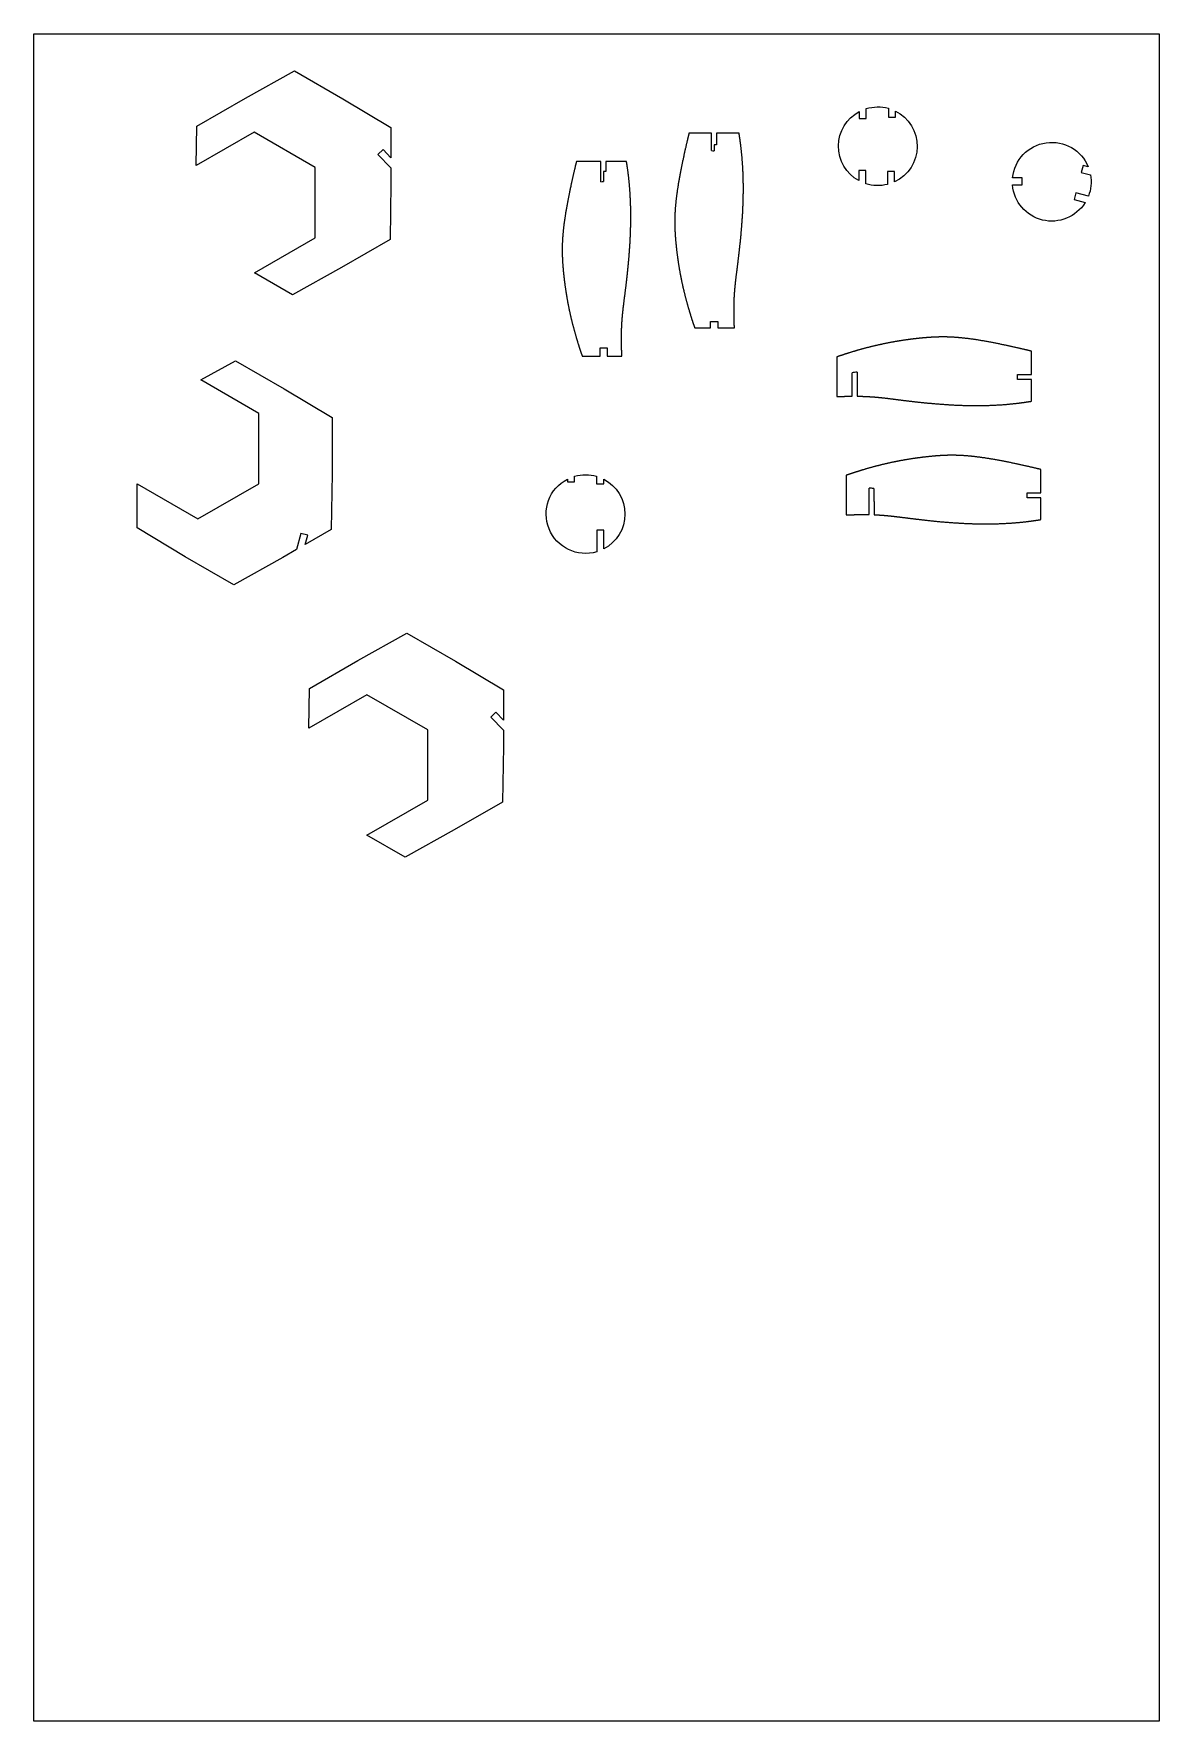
# Model space of a CAD drawing. Header units: inches. Extents: x -43 to -23, y -30 to 0.
import ezdxf

# ---------------------------------------------------------------- set-up
doc = ezdxf.new("R2010")
doc.units = ezdxf.units.IN
doc.layers.get('0').update_dxf_attribs({"linetype": 'CONTINUOUS'})

msp = doc.modelspace()

# ---------------------------------------------------------------- linework, layer by layer
for p, q in [((-30.942, -1.787), (-31.342, -1.787)), ((-30.942, -2.096), (-30.942, -1.787)), ((-30.453, -1.787), (-30.851, -1.787)), ((-30.851, -1.787), (-30.851, -1.99)), ((-30.851, -1.99), (-30.895, -1.99)), ((-30.895, -1.99), (-30.895, -2.102)), ((-32.908, -2.287), (-33.342, -2.287)), ((-32.908, -2.648), (-32.908, -2.287)), ((-32.453, -2.287), (-32.817, -2.287)), ((-32.817, -2.287), (-32.817, -2.466)), ((-32.817, -2.466), (-32.859, -2.466)), ((-32.859, -2.466), (-32.859, -2.644)), ((-31.239, -5.248), (-30.957, -5.248)), ((-30.957, -5.248), (-30.957, -5.136)), ((-30.957, -5.136), (-30.832, -5.136)), ((-30.832, -5.136), (-30.832, -5.248)), ((-30.832, -5.248), (-30.534, -5.248)), ((-32.921, -5.748), (-32.918, -5.601)), ((-32.918, -5.601), (-32.793, -5.604)), ((-32.793, -5.604), (-32.796, -5.748)), ((-25.255, -6.076), (-25.255, -5.661)), ((-33.239, -5.748), (-32.921, -5.748)), ((-32.796, -5.748), (-32.534, -5.748)), ((-28.716, -5.764), (-28.716, -6.469)), ((-28.444, -6.461), (-28.444, -6.043)), ((-28.354, -6.032), (-28.354, -6.461)), ((-25.503, -6.164), (-25.503, -6.076)), ((-25.503, -6.076), (-25.255, -6.076)), ((-25.255, -6.164), (-25.503, -6.164)), ((-25.255, -6.55), (-25.255, -6.164)), ((-25.087, -8.18), (-25.087, -7.765)), ((-28.548, -7.867), (-28.548, -8.572)), ((-28.142, -8.566), (-28.142, -8.095)), ((-28.057, -8.102), (-28.057, -8.335)), ((-28.057, -8.335), (-28.052, -8.335)), ((-28.052, -8.335), (-28.052, -8.568)), ((-25.334, -8.268), (-25.334, -8.18)), ((-25.334, -8.18), (-25.087, -8.18)), ((-25.087, -8.268), (-25.334, -8.268)), ((-25.087, -8.654), (-25.087, -8.268))]:
    msp.add_line(p, q)
for points in [[(-22.985, -0.018), (-22.985, -30.018), (-42.985, -30.018), (-42.985, -0.018)], [(-36.638, -2.222), (-36.779, -2.076), (-36.869, -2.163), (-36.638, -2.401), (-36.638, -2.68), (-36.653, -3.676), (-37.516, -4.173), (-38.385, -4.658), (-39.065, -4.266), (-37.985, -3.643), (-37.985, -2.393), (-39.068, -1.768), (-40.098, -2.362), (-40.087, -1.658), (-39.224, -1.16), (-38.355, -0.676), (-37.492, -1.173), (-36.638, -1.684)], [(-38.164, -9.099), (-38.117, -8.934), (-38.237, -8.9), (-38.319, -9.189), (-38.561, -9.328), (-39.431, -9.813), (-40.293, -9.315), (-41.147, -8.804), (-41.147, -8.02), (-40.068, -8.643), (-38.985, -8.018), (-38.985, -6.768), (-40.015, -6.173), (-39.4, -5.83), (-38.537, -6.328), (-37.683, -6.839), (-37.683, -7.835), (-37.698, -8.83)], [(-34.638, -12.222), (-34.775, -12.081), (-34.865, -12.168), (-34.638, -12.401), (-34.638, -12.68), (-34.653, -13.676), (-35.516, -14.173), (-36.385, -14.658), (-37.065, -14.266), (-35.985, -13.643), (-35.985, -12.393), (-37.068, -11.768), (-38.098, -12.362), (-38.087, -11.658), (-37.224, -11.16), (-36.355, -10.676), (-35.492, -11.173), (-34.638, -11.684)]]:
    msp.add_lwpolyline(points, close=True)
for points in [[(-28.201, -2.683), (-28.201, -2.451), (-28.326, -2.451), (-28.326, -2.629, -0.592597), (-28.317, -1.401), (-28.317, -1.526), (-28.192, -1.526), (-28.192, -1.349, -0.143275), (-27.799, -1.343), (-27.799, -1.502), (-27.674, -1.502), (-27.674, -1.391, -0.627078), (-27.687, -2.651), (-27.687, -2.468), (-27.812, -2.468), (-27.812, -2.696, -0.14175)], [(-24.5, -2.967), (-24.302, -3.02, -0.721649), (-25.593, -2.706), (-25.422, -2.706), (-25.422, -2.581), (-25.592, -2.581, -0.7843), (-24.246, -2.386), (-24.339, -2.362), (-24.371, -2.482), (-24.206, -2.527, -0.138901), (-24.244, -2.906), (-24.467, -2.846)], [(-32.855, -9.176), (-32.855, -8.841), (-32.98, -8.841), (-32.98, -9.227, -0.909139), (-33.503, -7.935), (-33.503, -7.983), (-33.374, -7.983), (-33.374, -7.884, -0.141426), (-32.985, -7.884), (-32.985, -8.018), (-32.856, -8.018), (-32.856, -7.936, -0.60551)]]:
    msp.add_lwpolyline(points, format="xyb", close=True)
for centre, start_param, end_param in [((-29.691, -1.475), 1.089876, 1.109451), ((-33.657, -1.975), 1.85135, 1.870178), ((-27.193, -6.664), 5.155887, 5.193309), ((-28.891, -8.768), 4.39899, 4.431835)]:
    msp.add_ellipse(centre, major_axis=(-2.705, 0), ratio=0.258819, start_param=start_param, end_param=end_param)
for points in [[(-31.342, -1.787), (-31.355, -1.84), (-31.38, -1.945), (-31.415, -2.096), (-31.456, -2.285), (-31.5, -2.504), (-31.536, -2.704), (-31.563, -2.887), (-31.582, -3.053), (-31.593, -3.205), (-31.597, -3.348), (-31.594, -3.486), (-31.586, -3.623), (-31.574, -3.765), (-31.557, -3.913), (-31.536, -4.067), (-31.51, -4.227), (-31.479, -4.392), (-31.442, -4.559), (-31.4, -4.729), (-31.352, -4.9), (-31.31, -5.038), (-31.276, -5.143), (-31.252, -5.213), (-31.239, -5.248)], [(-30.534, -5.248), (-30.536, -5.216), (-30.538, -5.154), (-30.541, -5.065), (-30.543, -4.951), (-30.541, -4.818), (-30.537, -4.693), (-30.528, -4.574), (-30.517, -4.454), (-30.502, -4.327), (-30.484, -4.188), (-30.464, -4.032), (-30.444, -3.857), (-30.423, -3.666), (-30.405, -3.462), (-30.389, -3.249), (-30.379, -3.032), (-30.374, -2.815), (-30.376, -2.6), (-30.385, -2.389), (-30.4, -2.182), (-30.418, -2.022), (-30.434, -1.904), (-30.446, -1.826), (-30.453, -1.787)], [(-33.342, -2.287), (-33.355, -2.34), (-33.38, -2.445), (-33.415, -2.596), (-33.456, -2.785), (-33.5, -3.004), (-33.536, -3.204), (-33.563, -3.387), (-33.582, -3.553), (-33.593, -3.705), (-33.597, -3.848), (-33.594, -3.986), (-33.586, -4.123), (-33.574, -4.265), (-33.557, -4.413), (-33.536, -4.567), (-33.51, -4.727), (-33.479, -4.892), (-33.442, -5.059), (-33.4, -5.229), (-33.352, -5.4), (-33.31, -5.538), (-33.276, -5.643), (-33.252, -5.713), (-33.239, -5.748)], [(-32.534, -5.748), (-32.536, -5.716), (-32.538, -5.654), (-32.541, -5.565), (-32.543, -5.451), (-32.541, -5.318), (-32.537, -5.193), (-32.528, -5.074), (-32.517, -4.954), (-32.502, -4.827), (-32.484, -4.688), (-32.464, -4.532), (-32.444, -4.357), (-32.423, -4.166), (-32.405, -3.962), (-32.389, -3.749), (-32.379, -3.532), (-32.374, -3.315), (-32.376, -3.1), (-32.385, -2.889), (-32.4, -2.682), (-32.418, -2.522), (-32.434, -2.404), (-32.446, -2.326), (-32.453, -2.287)], [(-25.255, -5.661), (-25.308, -5.649), (-25.413, -5.623), (-25.563, -5.588), (-25.753, -5.547), (-25.972, -5.503), (-26.172, -5.467), (-26.355, -5.44), (-26.521, -5.421), (-26.673, -5.41), (-26.816, -5.406), (-26.953, -5.409), (-27.091, -5.417), (-27.233, -5.429), (-27.381, -5.446), (-27.535, -5.467), (-27.695, -5.493), (-27.859, -5.525), (-28.027, -5.561), (-28.197, -5.603), (-28.368, -5.651), (-28.506, -5.693), (-28.611, -5.727), (-28.681, -5.751), (-28.716, -5.764)], [(-25.087, -7.765), (-25.14, -7.752), (-25.244, -7.727), (-25.395, -7.692), (-25.585, -7.65), (-25.804, -7.606), (-26.004, -7.571), (-26.187, -7.544), (-26.353, -7.525), (-26.505, -7.514), (-26.647, -7.51), (-26.785, -7.512), (-26.923, -7.52), (-27.065, -7.533), (-27.213, -7.55), (-27.367, -7.571), (-27.527, -7.597), (-27.691, -7.628), (-27.859, -7.665), (-28.028, -7.707), (-28.2, -7.754), (-28.338, -7.797), (-28.443, -7.831), (-28.513, -7.855), (-28.548, -7.867)]]:
    msp.add_open_spline(points, degree=5)
for points, knots in [([(-28.716, -6.469), (-28.684, -6.467), (-28.628, -6.465), (-28.573, -6.463), (-28.519, -6.462), (-28.468, -6.461), (-28.444, -6.461)], [0, 0, 0, 0, 0, 0, 0.05, 0.09159036, 0.09159036, 0.09159036, 0.09159036, 0.09159036, 0.09159036]), ([(-28.354, -6.461), (-28.34, -6.462), (-28.301, -6.462), (-28.236, -6.464), (-28.149, -6.467), (-28.041, -6.475), (-27.922, -6.486), (-27.795, -6.501), (-27.656, -6.519), (-27.5, -6.539), (-27.325, -6.559), (-27.134, -6.58), (-26.93, -6.598), (-26.717, -6.614), (-26.5, -6.624), (-26.283, -6.629), (-26.068, -6.627), (-25.857, -6.619), (-25.65, -6.603), (-25.49, -6.585), (-25.372, -6.569), (-25.294, -6.557), (-25.255, -6.55)], [0.1248532, 0.1248532, 0.1248532, 0.1248532, 0.1248532, 0.1248532, 0.15, 0.2, 0.25, 0.3, 0.35, 0.4, 0.45, 0.5, 0.55, 0.6, 0.65, 0.7, 0.75, 0.8, 0.85, 0.9, 0.95, 1, 1, 1, 1, 1, 1]), ([(-28.548, -8.572), (-28.516, -8.571), (-28.454, -8.568), (-28.37, -8.566), (-28.289, -8.565), (-28.212, -8.565), (-28.164, -8.565), (-28.142, -8.566)], [0, 0, 0, 0, 0, 0, 0.05, 0.1, 0.1413173, 0.1413173, 0.1413173, 0.1413173, 0.1413173, 0.1413173]), ([(-28.052, -8.568), (-28.04, -8.569), (-28.004, -8.57), (-27.943, -8.574), (-27.86, -8.58), (-27.753, -8.59), (-27.627, -8.605), (-27.488, -8.623), (-27.331, -8.642), (-27.157, -8.663), (-26.966, -8.684), (-26.762, -8.702), (-26.549, -8.717), (-26.332, -8.728), (-26.115, -8.732), (-25.9, -8.731), (-25.688, -8.722), (-25.482, -8.707), (-25.321, -8.689), (-25.203, -8.673), (-25.126, -8.66), (-25.087, -8.654)], [0.1767937, 0.1767937, 0.1767937, 0.1767937, 0.1767937, 0.1767937, 0.2, 0.25, 0.3, 0.35, 0.4, 0.45, 0.5, 0.55, 0.6, 0.65, 0.7, 0.75, 0.8, 0.85, 0.9, 0.95, 1, 1, 1, 1, 1, 1])]:
    msp.add_open_spline(points, degree=5, knots=knots)

doc.saveas('drawing.dxf')
